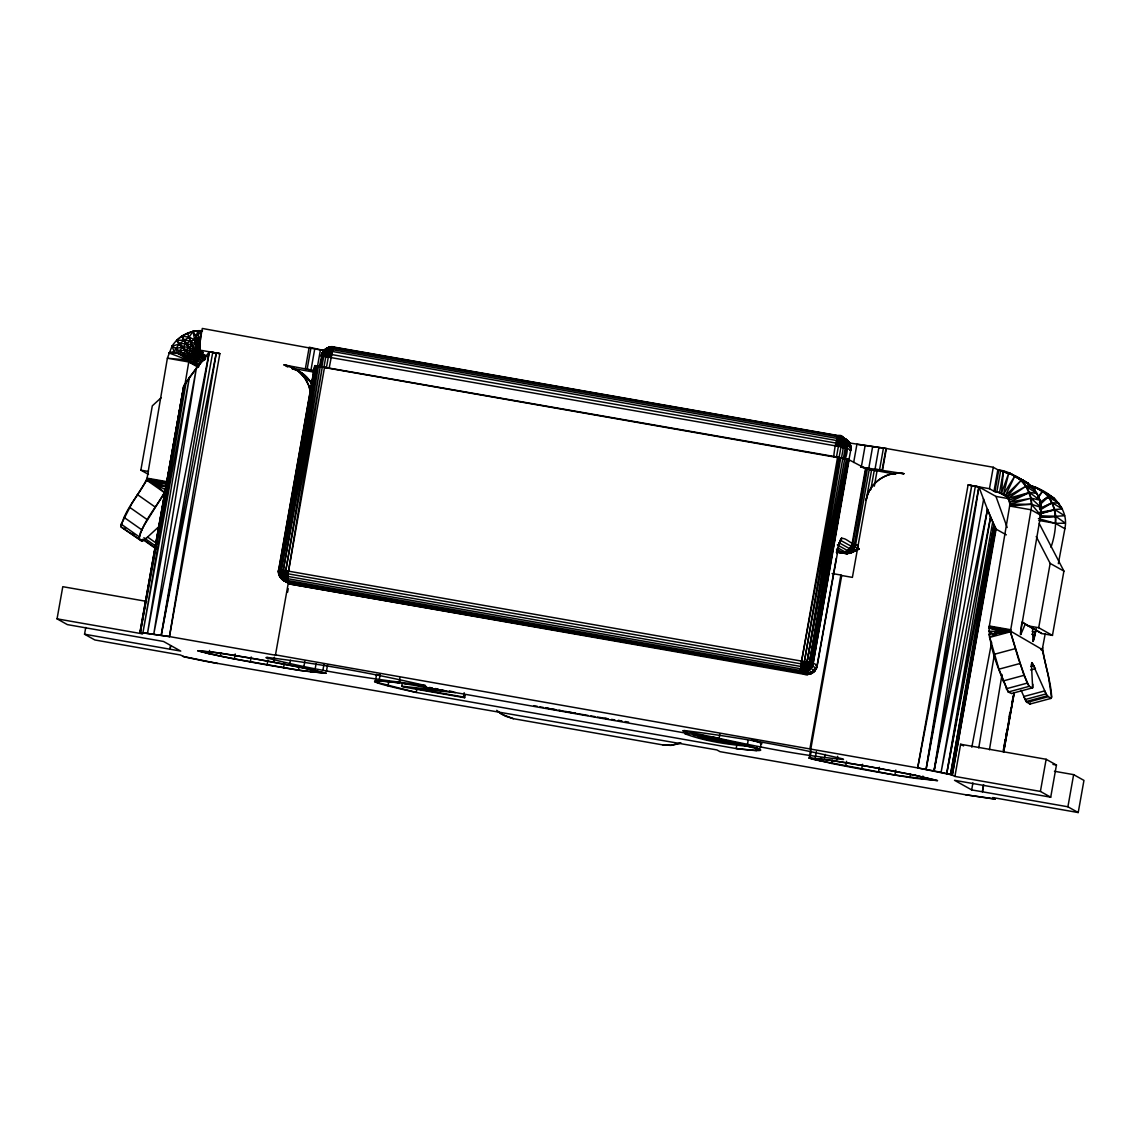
<?xml version="1.0" encoding="UTF-8"?>
<svg xmlns="http://www.w3.org/2000/svg" width="1141" height="1141" viewBox="0 0 1141 1141"><rect width="100%" height="100%" fill="white"/><g stroke="black" fill="none" stroke-linecap="round" stroke-linejoin="round"><path stroke-width="1.5" d="M207.149 356.363L200.06 352.398L200.06 343.712L193.1 331.332L181.932 336.01L176.598 340.389L178.952 344.211L191.474 356.234L188.764 361.968L184.942 384.56M321.947 353.453L321.249 355.892L322.803 351.856L325.855 348.747L329.036 347.278L333.857 347.049L838.35 435.605C849.204 437.402 848.362 451.18 845.224 458.91L319.352 366.618L322.432 352.54L325.827 349.973L331.817 349.588L837.194 438.401C841.958 439.199 847.364 442.836 847.135 448.199L850.744 450.21L848.69 460.993M849.745 450.196C852.584 448.955 849.546 443.863 848.505 441.467C850.016 443.264 852.455 448.898 849.959 450.224M329.179 368.015L332.687 349.859L331.403 346.921L325.285 349.203L322.318 352.74L321.249 355.892L841.045 446.844L801.581 661.11L800.426 671.707L804.533 669.853C808.17 669.796 813.348 667.471 812.577 663.135L847.777 459.124L837.608 457.113L314.902 365.619L278.875 569.473C277.334 575.249 281.913 580.983 287.518 582.081L800.568 672.12C806.302 673.176 812.221 669.011 813.162 663.278L849.161 459.466L837.608 457.113L801.125 663.862L800.568 672.12L804.576 674.36C810.352 675.529 816.286 671.322 817.213 665.56L838.407 547.751L837.038 553.599L837.323 552.815M166.828 481.645L147.089 478.179C139.944 494.723 124.583 508.815 121.117 526.971L141.784 541.062L144.394 539.978L158.813 526.7M166.543 483.898L157.059 483.613L156.46 485.082L164.546 492.684C155.875 507.902 142.539 522.093 138.874 539.422L140.471 532.547L144.265 525.16L166.158 489.96L146.79 480.218L131.971 503.267L120.917 524.846L121.117 526.971L141.784 541.062L146.619 538.081M816.172 665.503L817.213 665.56L815.886 669.139C820.436 661.566 805.546 662.75 801.581 661.11L278.875 569.473C277.534 574.822 281.356 580.584 286.633 581.853L287.389 581.653L286.576 581.254C281.727 580.669 280.486 573.909 281.242 569.83L316.941 365.89L324.557 367.074L288.53 571.07C288.359 575.349 284.394 583.892 291.526 584.32L804.576 674.36L808.698 674.274L815.815 669.254M817.184 665.517C816.428 670.566 811.165 675.501 805.874 673.632C802.337 675.8 816.214 673.903 814.36 668.897M800.797 666.244L800.768 668.469C803.478 672.848 809.839 671.236 811.764 667L809.411 662.522L844.782 458.497L807.058 662.08L808.841 666.515L806.074 671.122L800.754 672.149L803.506 671.678L806.117 669.696L809.24 663.349L846.451 458.839L811.294 662.878L804.533 669.853L800.797 666.244L809.411 662.522L812.563 664.961L811.822 666.43M842.201 437.089L839.99 436.204L837.194 438.401L840.56 446.744C855.122 454.689 842.286 428.503 837.194 438.401L838.207 446.302L842.743 444.862L844.825 441.282C836.695 424.452 834.499 451.151 833.672 456.557L841.487 458.026L843.399 447.301L841.045 446.844M839.191 457.413L804.391 661.609L804.476 665.089L806.687 667.642L808.841 666.515L809.411 662.522L811.294 662.878L847.777 459.124L866.019 468.766L895.599 474.2M836.239 552.215L847.207 553.67L850.958 551.488L853.91 546.995L867.345 469.079L865.491 468.594L852.127 543.615C851.885 550.775 842.215 555.753 836.581 550.818M283.481 580.412C280.058 578.344 276.692 572.568 281.242 569.83L287.86 575.292L284.166 577.888L282.241 577.745L281.242 569.83L318.482 366.104L283.31 570.158L281.913 572.468L279.987 571.812L314.987 365.648L316.941 365.89L279.303 570.771C278.661 575.292 285.435 573.167 283.31 570.158L281.242 569.83L278.618 571.541L279.83 576.519M329.036 347.278L332.687 349.859L325.256 354.124L327.225 356.092L328.736 356.891L332.687 349.859C328.736 344.225 319.68 351.785 325.185 356.32L323.859 351.029L321.363 355.849L331.09 357.29L330.491 355.222L333.571 347.292L336.253 348.404M845.224 458.91L843.37 458.425L845.267 447.7L842.243 442.451L837.194 438.401C842.771 436.219 850.188 443.065 843.798 447.386L841.074 442.195L837.194 438.401L841.331 438.087L845.025 439.727L845.624 443.307L842.571 447.144L837.194 438.401C840.846 438.558 844.811 440.226 846.636 443.564C848.02 455.644 846.907 432.924 838.35 435.605L847.192 440.141L850.53 445.389L849.532 443.806M806.944 673.889L291.526 584.32L287.204 582.509L284.523 579.856L288.017 583.008L292.025 583.664L289.728 583.807L284.808 581.225L280.515 577.603L279.859 573.609L281.242 569.83L283.524 574.764L287.446 578.844L284.123 580.683L287.332 582.038C286.519 580.883 281.085 575.035 281.242 569.83L279.345 574.907C281.442 579.357 286.976 575.62 287.247 571.926L288.53 571.07M806.416 671.521L803.364 670.666L810.41 668.64L809.411 662.522L801.167 663.705L802.223 667.899L809.411 662.522L809.853 667.442L808.555 670.337C806.145 673.033 796.233 671.635 803.892 672.192L800.426 671.707L801.196 672.163M812.577 672.62C811.351 671.122 813.348 674.089 815.387 669.924M1022.307 622.087L1025.317 623.97L1020.767 634.581A10.754 0.913 -80 0 1 1020.525 632.585L1040.649 515.162C1045.712 491.4 1022.036 478.036 1003.381 471.276A33.232 0.984 10.1 0 1 997.819 469.807L993.269 467.268L886.386 448.513L848.177 442.794M850.744 450.21L850.73 446.288M288.302 582.965L275.494 654.877L917.678 767.907L968.081 484.954L989.461 488.705L993.996 491.243A33.232 0.984 10.1 0 0 999.559 492.712C1005.549 493.939 1010.783 499.715 1009.642 506.034L1031.022 509.785L1040.649 515.162C1043.502 499.829 1034.131 483.214 1019.013 478.735M1050.989 547.281C1059.361 522.992 1058.591 491.286 1028.098 485.082L1031.036 486.722M291.526 584.32L287.518 582.081L288.074 573.823L322.347 366.717L285.792 570.586C286.063 575.649 278.375 577.36 278.746 571.299M287.361 580.826L284.123 580.683L281.927 577.959L281.242 569.83L288.131 573.424L286.462 576.248L287.618 577.118C282.939 582.965 276.692 574.793 278.732 569.487L314.731 365.633M1058.335 563.654L1064.881 528.697L1055.254 523.32C1056.808 513.921 1054.084 504.179 1048.137 496.763L1039.394 502.668M278.547 571.784C277.805 564.881 280.786 581.753 284.708 571.113L285.792 570.586L320.293 366.389L283.31 570.158L288.331 572.24M815.886 669.139C815.059 668.041 812.706 674.516 809.554 674.074M286.462 576.248L281.242 569.83L282.34 576.176L286.576 581.254M1040.649 515.162L1031.507 504.279L1009.785 504.194C1009.785 495.765 1000.942 492.456 993.996 491.243L997.819 469.807C1017.159 472.017 1035.001 489.332 1031.022 509.785L1010.626 630.431L989.247 626.68L1009.642 506.034L1031.507 504.279L1041.091 507.488L1030.908 498.075L1026.244 486.508L1022.35 481.545L1028.426 483.527L1016.217 476.453L1028.426 483.527M188.764 361.968L198.377 367.345L198.762 365.862L188.764 361.968L167.385 358.217L189.206 360.171C190.918 354.223 197.593 351.556 203.041 352.426A33.232 0.984 10.1 0 1 200.06 352.398L197.493 352.598L196.095 348.476L192.13 345.238L189.092 337.094L194.598 339.904L198.32 348.091L199.675 348.048L201.201 330.69L193.1 331.332L189.092 337.094L179.622 343.498L185.94 343.798L188.821 347.078L193.528 349.374L191.118 350.758L188.351 347.406L182.646 346.622L178.952 344.211L172.063 346.094L167.385 358.217L146.975 478.849L166.714 482.315M809.14 665.274L809.411 662.522L807.058 662.08L840.746 457.712L804.391 661.609L802.437 663.606L804.22 667.827L807.7 669.182L806.687 667.642L810.723 666.815L812.577 663.135L848.704 459.338L813.162 663.278C812.178 669.011 806.302 673.161 800.568 672.12M1064.881 528.697C1069.573 505.919 1047.752 489.76 1028.098 485.082L1034.374 488.063M1021.052 690.205L1026.13 701.544L1029.867 704.083L1050.861 698.435L1051.617 697.408L1048.294 675.543L1042.204 649.543L1010.512 631.101L989.133 627.35C989.504 649.628 999.516 671.778 1008.23 692.002L1011.611 693.557M803.407 672.234L807.414 674.474L813.005 672.377L812.948 670.58M332.159 351.999L331.746 349.716L333.172 348.247L837.665 436.789L839.933 439.157L836.653 440.54L330.377 351.128L330.32 348.946L333.172 348.247L330.819 349.645L332.045 351.171L331.603 354.537L329.906 357.09L329.221 355.778C323.16 354.223 325.684 346.137 331.403 346.921M837.736 441.424L836.653 440.54L838.122 438.586L837.665 436.789C841.473 435.691 841.858 442.023 837.736 441.424L836.111 443.079L331.603 354.537C324.586 354.195 327.282 344.953 333.571 347.292L838.065 435.833C847.406 436.276 843.698 447.272 835.583 445.831L838.378 446.345L836.467 457.056M836.653 440.54L838.977 438.985L837.665 436.789M843.755 438.814C843.071 436.276 848.005 441.396 849.061 442.237C849.075 444.548 848.59 439.413 845.766 440.583M846.864 448.099L847.278 445.56L845.153 447.671L843.399 447.301M283.339 578.073L282.554 579.015L284.865 579.942M850.63 450.267L850.43 448.356M323.773 350.615L322.832 353.396L323.616 356.092L325.256 354.124M843.998 553.071L848.861 551.003L853.981 544.114L851.842 549.277L847.207 553.67L840.147 552.686L847.207 553.67L856.82 550.376L858.217 544.97C851.885 546.14 844.882 535.557 840.817 539.237A21.465 1.84 -80 0 0 838.221 548.607L837.237 553.214M954.903 776.422L960.622 744.26L1046.14 759.278L1056.452 765.04L1050.718 797.188L1040.407 791.426L954.903 776.422L950.553 774.411L934.051 770.917L978.907 486.907L968.081 484.954A33.873 0.998 10.1 0 1 978.907 486.907L995.95 496.421L1009.257 498.76M1021.58 624.27L1020.582 634.41L1021.152 633.954M934.051 770.917L983.628 499.387L978.907 486.907L926.064 769.419L971.718 485.595L917.678 767.907L934.051 770.917L987.493 509.385L983.357 498.717M275.494 654.877L276.35 655.362L169.467 636.592L216.262 353.011L209.331 351.842L189.349 377.429L183.701 386.286L139.986 632.414L142.554 633.854L57.05 618.85L62.784 586.688L146.547 601.393M170.651 645.72L170.066 649.215L170.665 645.835M325.855 348.747L328.608 348.176L332.687 349.859L326.583 352.241L322.789 355.992L323.145 351.656M989.019 628.021L989.361 625.995L1010.741 629.746L1010.398 631.772L1001.727 631.543L989.019 628.021L1010.398 631.772M1054.441 771.273L1073.638 774.639L1083.95 780.401L1078.216 812.549L1067.905 806.787L971.704 789.914L972.888 782.911M978.75 747.911L994.267 655.162M983.571 784.78L982.401 791.783L983.599 785.008M989.432 749.78L1002.026 674.545M326.055 350.986L202.314 328.451L198.491 349.888L219.871 353.639L216.262 353.011L161.252 635.195L209.331 351.842A33.873 0.998 10.1 0 1 219.871 353.639L169.467 636.592L139.986 632.414L183.829 385.886L196.837 367.53M857.775 547.766L852.241 546.61L866.076 468.78M1006.333 534.858L996.107 529.153L990.559 517.058L941.097 772.314L987.493 509.385L993.982 525.102L946.73 773.512L990.559 517.058L987.293 508.886M926.064 769.419L975.341 486.251M952.321 774.981L995.679 528.597L950.553 774.411L993.982 525.102L996.107 529.153L952.321 774.981L917.678 767.907M1003.367 750.108L1005.192 739.596M1005.792 736.102L1006.405 732.593M1009.129 716.819L1009.742 713.325M209.331 351.842L153.778 633.982L196.366 368.115L147.546 633.041L189.349 377.429L142.982 632.442L186.225 381.85L140.4 632.228L183.701 386.286M842.857 458.111L807.058 662.08L805.746 663.235C805.96 668.027 811.536 666.701 812.577 663.135M843.356 438.03L837.194 438.401C842.5 437.716 848.191 441.453 846.765 447.258L846.394 447.957L842.785 441.795L837.194 438.401C843.056 432.753 846.037 445.175 838.05 444.106L835.583 445.831M849.489 446.887L849.346 442.637L845.139 439.727L845.88 440.996M1078.216 812.549L992.713 797.545L995.18 799.171L965.799 794.792L719.971 751.648L716.876 749.922L204.995 661.195L184.471 656.916L180.378 654.977L94.86 639.973L84.548 634.211L85.76 627.436M148.501 474.414L140.856 470.149L152.309 405.839L161.309 397.61M208.974 653.736L197.807 650.798L220.341 653.137A65.593 1.94 10.1 0 1 261.617 660.026A65.265 1.94 10.1 0 1 303.62 667.97L326.069 673.304L303.535 670.951A65.593 1.94 10.1 0 1 276.678 666.586A65.265 1.94 10.1 0 1 220.242 656.132L197.807 650.798L212.953 652.053L256.782 659.17L303.649 667.97L326.069 673.304L298.471 670.166L234.347 658.913L208.974 653.736L209.573 650.441M220.242 656.132L220.826 652.823M234.347 658.913L235.217 653.964M250.321 661.923L251.205 656.974M313.775 370.711L307.143 369.213L310.965 347.777M310.965 370.112L314.788 348.675M315.757 365.733L279.003 571.028M317.483 366.361L320.421 349.873M267.094 664.932L267.978 659.983M320.35 366.632L322.261 355.906M321.862 366.832L323.773 356.106M323.944 367.145L325.855 356.42M273.555 662.179L274.439 657.23M326.44 367.545L328.351 356.819M287.603 592.222L288.231 588.713M283.524 667.742L284.409 662.793M289.543 665.174L290.427 660.24M298.471 670.166L299.056 666.872M303.649 667.97L304.818 661.366M310.937 672.049L311.522 668.74M314.902 670.352L316.071 663.762M322.846 670.523L324.015 663.934M326.369 671.65L327.538 665.06M400.577 682.261L395.513 682.047L719.015 738.969L760.034 749.466L756.241 750.521L736.202 748.582L416.251 692.43L375.246 681.933L376.387 675.501A193.2 5.734 10.1 0 1 376.972 674.445M416.836 689.207L416.251 692.43A193.2 5.734 10.1 0 1 375.232 681.933L379.04 680.877L380.181 674.445M388.011 685.898L388.881 681.077M375.246 681.933A195.853 5.805 10.1 0 1 399.065 682.817L399.92 677.996M465.2 694.869L464.687 697.721L403.015 686.896L401.732 686.183L402.245 683.331M464.687 697.721L463.417 697.008L464.173 692.73M704.981 739.111L697.536 736.929L722.895 740.595L741.137 744.873L704.981 739.111L705.495 736.259M710.629 740.295L711.143 737.443M716.035 741.35L716.534 738.484M719.871 734.148L719.015 738.969A193.2 5.734 10.1 0 1 760.034 749.466A195.853 5.805 10.1 0 1 736.202 748.582L737.057 743.747M728.015 743.447L728.529 740.595M747.255 745.501L748.111 740.68M756.241 750.521L756.811 747.298M760.32 747.854L761.175 743.033A195.853 5.805 10.1 0 0 756.241 741.222M844.64 458.725L846.551 447.999L845.267 447.7L845.609 445.575M853.668 462.462L856.905 444.32L886.386 448.513L882.563 469.949L874.377 469.222M809.925 748.667L840.86 575.035L832.103 573.495M915.039 775.267L937.46 780.601L914.925 778.262A65.593 1.94 10.1 0 1 888.069 773.883A65.265 1.94 10.1 0 1 831.632 763.429L809.197 758.095L824.344 759.35L868.173 766.467L915.039 775.267L937.46 780.601L894.915 775.039L815.33 759.877L809.197 758.095L810.666 749.851M810.78 749.152L841.716 575.52L840.86 575.035M865.106 445.732L861.298 467.168L903.943 473.7C886.757 470.577 869.114 483.028 866.147 500.214C868.857 482.971 886.828 470.491 903.943 473.7M810.338 756.084L811.222 751.135M815.216 758.166L816.385 751.562M868.772 468.38L872.58 446.944M837.765 547.851L845.124 551.959L851.186 552.914L855.137 547.252L869.228 469.479L867.345 469.079M869.228 469.479L871.581 469.949L852.398 577.389L841.716 575.52M820.365 761.047L820.964 757.738M870.825 489.632L874.234 470.449L871.581 469.949M875.004 469.308L878.812 447.871M824.629 757.71L825.214 754.401M874.32 486.18L877.03 470.948L874.234 470.449M879.554 469.907L883.376 448.47M882.136 470.121L885.958 448.684M831.632 763.429L832.217 760.134M837.095 759.578L837.679 756.283M845.738 766.21L846.608 761.275M861.712 769.219L862.596 764.27M878.484 772.229L879.369 767.28M894.915 775.039L895.799 770.104M909.862 777.477L910.447 774.168M922.327 779.346L922.912 776.051M989.461 488.705L993.269 467.268M994.938 491.571L998.746 470.135M996.806 492.071L1000.628 470.634M1008.073 497.462L999.559 492.712L1003.381 471.276L1009.685 474.271M1003.552 750.265L1007.589 727.559M1008.202 724.064L1010.997 708.347M1011.625 704.853L1013.179 696.124M1003.681 751.905L1014.235 692.63L1003.709 751.833M1039.294 523.676L1063.911 571.099L1052.458 635.409L1038.709 627.721L1050.162 563.412L1036.213 536.541M1040.407 791.426L1046.14 759.278M1067.905 806.787L1073.638 774.639M140.4 632.228L184.699 384.232M950.553 774.411L994.981 527.242M1003.353 751.976L1014.049 692.558M161.252 635.195L212.739 352.412M946.73 773.512L992.699 522.179M1036.171 628.563L1034.916 635.138A10.754 0.913 -80 0 1 1032.99 641.399L1032.562 628.021L1025.317 623.97M1042.503 648.231L1045.242 633.583M971.818 747.212L991.629 642.326M1009.871 631.772L988.848 634.353L998.931 669.182L1008.23 692.002L1029.225 686.34L1023.976 675.329L1010.427 631.8L1001.727 631.543L1001.798 632.813L997.391 631.415L993.169 633.84L988.705 631.187L1010.427 631.8L1018.442 658.928L1027.57 683.958L1029.225 686.34L1032.662 687.809L1031.421 664.162L1032.177 662.764L1046.782 695.325L1050.861 698.435L1051.631 696.794C1050.79 680.079 1044.243 663.891 1042.632 647.56M1032.733 640.415L1033.061 641.37L1035.529 632.057L1032.234 631.472M806.174 671.621L810.181 673.86L814.303 671.165L815.744 667.785L814.916 668.469M802.308 672.035L800.383 670.879L804.063 671.393L806.074 671.122L804.533 669.853L806.944 670.266L805.646 668.84L808.341 667.927L807.628 666.301L809.411 662.522L805.546 666.829L800.44 669.724L802.964 671.906L804.619 671.978M322.803 351.856L326.697 348.775L332.687 349.859L326.825 354.209L326.055 355.136L326.911 356.591L332.687 349.859L326.397 351.628L321.947 355.906L322.432 352.54L321.363 355.849M816.87 666.729L836.267 558.334M200.06 343.712L196.58 343.94L195.082 353.439L188.85 337.208L181.932 336.01L191.118 350.758L195.082 353.439L197.493 352.598L198.32 348.091L198.12 330.676L194.598 339.904L190.618 341.173L195.353 344.183L188.351 347.406L181.847 355.279L179.351 350.815L185.94 343.798L184.229 339.704L190.404 341.259L186.525 343.384L191.959 345.324L193.656 349.317L195.082 353.439L191.474 356.234L186.625 355.536L172.063 346.094C178.524 336.067 190.518 329.564 202.513 330.847M858.217 544.97L856.606 550.347L851.186 552.914L846.394 551.788L840.175 552.686M808.042 662.835L809.012 664.148L809.953 662.835M281.242 569.83L280.629 574.251L281.998 578.801L285.92 580.826L287.389 579.799L283.538 575.763L281.242 569.83L280.187 574.822L281.856 579.172M839.762 542.645L841.816 537.853L838.393 544.756L841.231 538.338M838.122 438.586L843.698 441.981L846.465 446.131L847.021 444.434M281.228 574.436L281.827 570.072L284.708 571.113M840.432 540.249L836.881 550.376M1034.388 490.687L1035.415 487.307M322.832 353.396L326.668 348.362M321.249 355.892C322.233 350.159 328.123 346.023 333.857 347.049C327.567 344.553 322.903 353.81 330.491 355.222M852.127 543.615L849.731 548.721L846.394 551.788M1011.682 693.471L1032.662 687.809L1032.833 684.272M281.214 570.757L279.716 569.587L281.028 571.684L283.31 570.158M838.977 438.985L837.194 438.401M812.563 664.961L813.162 663.278M816.699 667.442L814.574 670.922M838.992 543.33L840.946 540.563L851.585 546.439L852.712 543.801L848.405 550.889L841.402 553.014L849.032 553.414L859.159 548.621M816.428 667.185L817.127 665.574L816.614 666.102M805.189 673.39L804.576 674.36M322.432 352.54L321.833 354.78M198.948 349.56L197.493 352.598L195.681 335.283M808.299 665.132L808.812 664.091M808.498 665.731L806.117 669.696L802.408 672.063M282.041 575.406C281.199 577.346 278.989 574.351 278.875 573.153M810.467 663.149L809.026 664.162M198.933 365.448L201.016 362.21L205.508 359.272M185.741 357.176L188.336 353.225L182.988 353.182L185.741 357.176L190.176 358.046L186.625 355.536M323.488 351.014L327.581 349.203L332.687 349.859L324.586 351.884M850.33 549.021L856.877 550.304L859.159 548.964L852.47 551.802L847.649 550.647L837.323 544.885M139.986 632.414L169.467 636.592M280.101 576.647L281.927 577.959L282.711 576.989M807.414 674.474L812.321 672.848L816.328 668.227L812.306 665.987M813.105 672.078L814.788 670.623L812.221 672.905M808.784 664.961L809.297 664.176M1037.568 498.56L1042.517 491.414L1038.096 496.791M201.201 330.69L198.163 335.04L200.445 339.362L196.138 339.619L199.675 348.048M283.396 580.042L284.152 579.172L281.927 577.959M325.185 356.32L326.055 355.136M847.107 446.787L846.094 446.816M1029.867 704.083L1030.623 703.07M324.885 350.387L323.474 352.754L326.426 350.216L332.687 349.859M178.952 344.211L174.031 351.499L168.782 352.869L199.361 364.478L202.271 361.027L193.414 354.437L204.396 359.715L195.254 353.339L205.537 358.174M850.73 549.121L853.981 549.734M853.91 546.995L855.864 544.514M807.4 670.851L809.154 667.756L809.411 662.522L804.904 668.412L800.383 670.879M815.316 670.024L812.62 672.177M841.93 445.347L840.56 446.744L843.384 446.259M1039.408 505.349L1048.137 496.763L1053.856 497.918L1035.572 487.392L1043.801 492.527M325.827 349.973L325.527 351.328M842.686 438.7L843.256 438.187L842.115 437.959M168.782 352.869L177.939 353.396L179.351 350.815L185.213 350.216L188.693 352.84L190.747 351.029L185.669 349.731L182.075 347.206L175.714 348.461L177.939 353.396L198.762 365.862L199.361 364.478L189.976 358.402L200.631 362.596L190.975 356.833L202.271 361.027L192.159 355.493M813.291 672.149L810.039 673.832M838.207 446.302L840.033 444.719M814.36 669.539L812.435 672.762L809.24 673.104M1040.121 503.395L1048.137 496.763L1058.976 503.281L1052.045 502.668L1062.371 508.972L1054.669 509.499L1064.653 515.746L1055.71 516.288L1065.409 523.22L1055.254 523.32L1038.809 520.439M1040.022 503.267L1048.137 496.763M285.321 581.225L284.494 581.069M809.197 758.095L831.732 760.448A65.593 1.94 10.1 0 1 873.008 767.322A65.265 1.94 10.1 0 1 915.011 775.281M810.666 667.799L811.764 667M284.993 580.113L288.858 583.45L287.532 581.268M1040.136 509.87L1052.13 502.796L1039.494 508.586M811.436 673.333L809.297 673.575M845.952 444.933L846.294 442.965M1039.779 509.086L1052.13 502.796M806.929 674.402L807.728 674.003M809.154 669.553L810.167 669.04M1006.319 472.916L1003.381 471.276L1001.456 493.297L1008.858 472.802L1003.524 494.238L1015.005 475.711L1005.478 495.551L1021.166 480.361L1006.847 496.834L1026.044 486.166L1008.045 498.403L1029.339 492.57L1009.571 502.14L1030.951 498.275L1009.785 504.194M286.234 574.294L288.131 573.424M838.05 444.106L836.111 443.079C841.217 443.407 844.083 437.203 838.065 435.833L839.99 436.204M680.92 742.82L670.808 745.387L663.021 744.945L513.379 718.687L501.37 714.109L496.706 710.301M836.467 549.292L843.384 552.715L850.402 548.935M319.352 366.618L326.654 367.573M995.294 798.985L965.799 794.792M326.768 348.205L333.857 347.049M802.223 667.899L800.526 668.555L801.481 669.325M1008.972 500.186L1029.339 492.57M847.92 552.7L841.402 553.014M331.403 352.683C326.711 351.542 329.934 346.65 333.571 347.292L331.56 347.021M844.511 442.836L845.781 442.252L846.08 443.977L844.825 441.282M1039.751 514.02L1054.755 509.699L1039.294 512.48M376.387 675.501L378.912 674.802M994.296 654.292L1015.276 648.63M998.931 669.182L1019.911 663.52M1030.851 666.529L1034.088 665.659M1030.58 669.967L1035.429 668.669L1031.806 662.607L1031.478 666.458M1002.996 680.992L1023.976 675.329M1006.177 688.793L1027.171 683.131M1025.046 699.561L1046.04 693.913L1047.937 696.794L1026.957 702.457L1023.705 696.552L1044.7 690.904L1046.04 693.913M1026.13 701.544L1047.124 695.882M1039.636 513.507L1054.755 509.699M838.093 438.287L838.906 438.087M125.496 528.269L124.027 528.597L125.025 528.511M679.751 743.476L671.493 745.315L663.021 744.945M806.559 671.45L802.166 671.25M330.861 350.258L331.817 350.102M333.571 347.292C328.936 345.809 325.499 352.369 331.09 353.496L331.603 354.537M323.231 355.35L324.215 355.279M1040.178 517.315L1055.725 516.459L1039.993 515.718M686.768 732.879L684.7 733.692C705.38 741.465 728.044 744.445 749.951 746.514L739.539 743.49M1040.178 517.044L1055.725 516.459M188.693 352.84L193.157 354.637L183.53 340.175L176.598 340.389L191.474 356.234M285.492 577.146L287.618 577.118M836.111 443.079C839.961 444.776 845.267 439.57 840.703 436.86M285.849 579.714L287.389 579.799M287.389 581.653L284.123 580.327M404.085 683.559L406.738 683.73M697.037 734.676L693.257 735.189L738.056 743.148M843.698 441.981L844.525 442.038L843.998 440.626M379.04 680.877L399.065 682.817M401.732 686.183L445.703 691.061L440.996 689.749M408.278 683.93L411.359 684.343M800.996 671.607L802.964 671.906M286.633 581.853L289.728 583.807M812.706 672.548L808.684 670.309M618.536 720.499L621.888 721.026M625.239 721.554L628.591 722.082M701.672 735.289L704.924 735.802M869.485 468.495L863.623 467.553A33.873 0.998 10.1 0 1 860.599 467.04M416.351 685.156L419.674 685.698M604.887 718.288L608.196 718.83M611.519 719.372L614.828 719.9M618.151 720.442L621.474 720.984M597.485 717.076L607.098 718.659M577.389 713.624L588.057 715.45M590.838 715.935L594.832 716.605M311.721 384.189C306.344 373.792 294.891 367.915 284.009 364.892L307.143 369.213M292.538 368.358L314.474 372.208M140.856 470.149L148.487 471.49M1022.065 622.159L1028.012 625.853L1038.709 627.721M1028.012 625.853L1041.762 633.54L1052.458 635.409M1031.678 634.253L1034.973 634.838M146.861 479.52L166.6 482.985M164.546 492.684L146.79 480.218L166.486 483.67M288.074 573.823L801.125 663.862M287.717 576.405L800.768 666.458M287.461 578.658L800.511 668.712M287.347 580.427L800.397 670.48M287.361 581.596L800.412 671.635M1052.958 764.427L1056.452 765.04M423.097 686.312L426.534 686.911M709.987 736.658L716.833 737.856M1050.718 797.188L954.518 780.301L971.704 789.914M463.417 697.008L415.438 688.594L455.473 692.573M84.548 634.211L180.749 651.097L163.562 641.484L67.362 624.612L57.05 618.85M156.46 485.082L165.802 486.751M558.577 710.273L575.677 713.325M552.03 709.074L555.482 709.702M558.933 710.315L562.399 710.943M565.85 711.556L576.219 713.425M217.603 663.491L182.959 656.417M847.264 445.361C854.096 451.422 849.004 438.657 844.568 438.985L843.912 438.215L849.532 443.079M539.95 706.835L543.344 707.463M546.724 708.09L556.894 709.959M429.472 687.452L432.41 688.009M533.917 705.68L537.211 706.293M545.441 707.848L548.735 708.461M325.727 350.929L309.197 347.206L305.374 368.643L312.791 370.511M800.44 669.724L802.38 670.109M1033.218 487.949L1026.244 486.508L1037.126 493.568L1029.196 492.256L1039.836 500.186L1030.908 498.075L1031.507 504.279M435.349 688.551L438.173 689.15M449.583 690.99L452.735 691.703M287.817 581.71L286.505 581.311L287.204 582.509M330.876 349.503L331.746 349.716M286.034 580.626L284.808 580.127M284.009 364.892C298.5 367.231 309.853 380.324 310.808 394.857M843.384 552.914L842.358 552.586M1038.381 518.556L1055.254 523.32M292.153 368.671C300.654 370.64 307.813 376.744 311.964 384.303M751.591 740.067L761.175 743.033A193.2 5.734 10.1 0 1 760.591 744.089M513.379 718.687L505.263 716.134L498.046 711.585M841.972 437.616L847.792 440.654L850.872 447.372M292.396 368.8L297.259 370.326M284.808 581.225L287.518 582.081L286.89 581.168M165.887 486.551L146.747 480.204L151.91 481.916L151.625 482.657L157.059 483.613L146.747 480.204M329.221 355.778L331.09 357.29M849.731 548.721L839.419 542.959M1019.127 478.778L1023.078 480.318L1009.471 473.03L1019.127 478.778L1014.406 476.524M838.35 435.605L839.12 435.891M1045.299 493.112L1048.265 494.295L1042.617 491.514M331.289 349.018L332.088 349.346M332.045 347.791L333.172 348.247M1045.398 493.055L1054.541 498.517L1062.357 508.943M287.503 582.11L286.149 581.382L288.83 583.465M189.648 359.073L174.031 351.499L172.063 346.094M205.68 356.848L198.691 352.412L206.635 356.363M205.594 357.147L196.994 352.712L205.58 357.989M999.559 492.712L1006.662 496.435M1005.62 495.679L1008.758 497.348M198.691 352.412L205.722 356.263M1003.139 494.024L1007.674 496.563L1003.139 494.024L1006.205 495.822M841.06 436.447L847.849 440.726M845.353 440.069L848.961 442.08L850.273 444.605L846.665 442.58M1050.162 563.412L1063.911 571.099M292.11 367.445L304.433 374.89M285.293 365.605L287.874 367.045M960.622 744.26L963.575 745.914M299.27 372.009L305.004 378.284L310.152 381.165M305.004 378.284L308.911 385.843L311.493 387.284M810.78 668.384L814.788 670.623M198.491 349.888L203.041 352.426M282.426 579.699L286.434 581.939L284.523 579.856M1032.833 627.992L1041.762 633.54M848.405 441.339L844.668 438.472L846.736 441.082M837.779 438.957L838.564 439.47M285.92 581.026L284.922 580.298L286.434 581.867M137.376 494.552L155.133 507.018M129.589 507.274L147.36 519.726M124.041 517.386L141.798 529.838M147.546 537.04L157.101 543.744M143.866 537.725L156.16 546.354M143.581 539.465L156.403 548.636M121.131 524.118L138.902 536.584M142.568 539.336L156.217 548.921M131.857 533.303L134.581 535.229M140.043 539.051L142.782 540.977M846.38 439.47L850.273 444.605M284.879 580.213L285.763 580.812L285.336 580.156M285.55 580.926L285.008 580.412L290.641 584.092L291.454 583.593M847.05 439.984C852.156 445.632 846.722 439.271 847.649 442.38M801.167 663.705L802.893 665.659M281.47 576.875L282.241 577.745M804.391 661.609L805.746 663.235M282.64 578.473L283.596 579.771M847.25 441.125L848.034 442.209M848.348 442.095L849.175 443.279L849.104 442.437M849.389 444.89L850.53 446.659M849.688 446.188L849.346 442.637M281.057 575.306C282.825 577.931 286.134 573.652 286.377 571.655L285.792 570.586M191.118 350.758L193.157 354.637M327.866 355.051L328.736 356.891M280.914 574.365L281.371 575.306M279.003 574.565L279.502 575.72M181.932 336.01L183.53 340.175M189.092 337.094L193.656 349.317L196.095 348.476L193.1 331.332M995.95 496.421L1007.175 527.499M811.294 662.878L811.693 664.019M801.581 661.11L802.437 663.606M187.58 333.029L188.85 337.208M280.857 572.611L281.071 573.524M805.874 673.632L806.031 674.36M308.911 385.843L310.737 394.158M278.561 572.154L278.832 573.609M850.958 551.488L851.186 552.914M286.548 578.13L286.733 579.314M280.914 571.655L281.028 572.611M199.803 349.488L200.06 352.398M846.636 443.564L846.75 445.375M751.762 739.953A195.853 5.805 10.1 0 1 754.258 740.637M997.476 633.326L989.447 637.448L1010.427 631.8L997.476 633.326M267.094 657.387L265.91 657.658C318.125 671.407 372.037 678.781 425.55 685.598C373.349 673.347 320.321 663.891 267.094 657.387M684.529 730.554L682.76 730.739C735.974 741.764 789.287 754.443 843.499 759.521L842.842 758.922C790.727 746.456 737.685 737.271 684.529 730.554M1042.246 649.571L1040.877 649.529L1042.246 649.571"/></g></svg>
